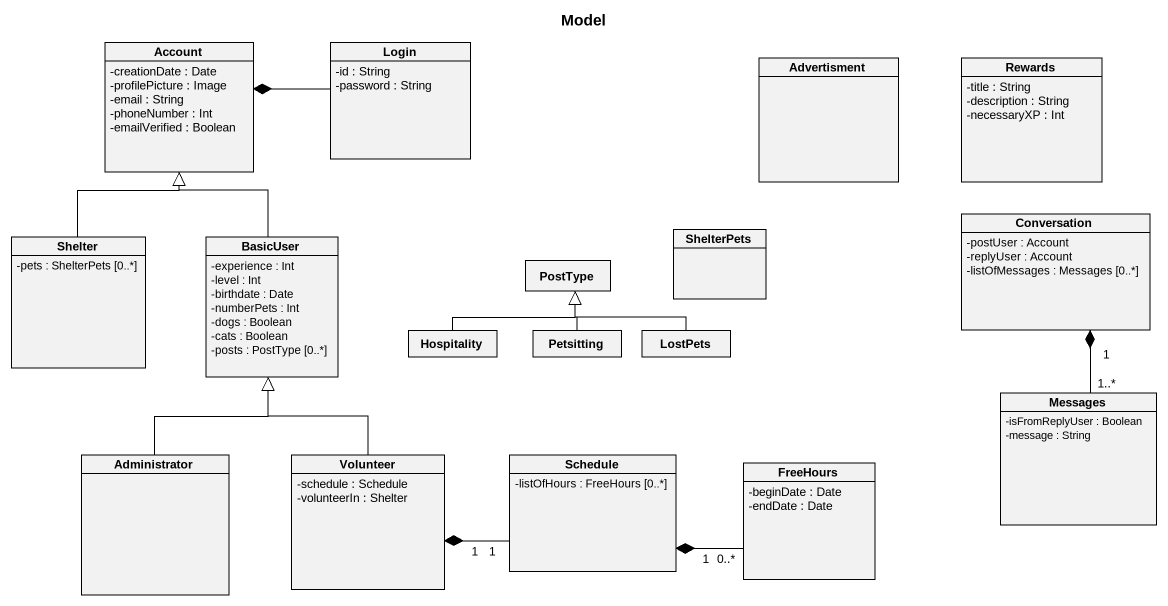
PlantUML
@startuml
title Model
hide circle
hide empty members
skinparam classAttributeIconSize 0
class Account {
  -creationDate : Date
  -profilePicture : Image
  -email : String
  -phoneNumber : Int
  -emailVerified : Boolean
}
class Login {
  -id : String
  -password : String
}
class Advertisment
class Rewards {
  -title : String
  -description : String
  -necessaryXP : Int
}
class Shelter {
  -pets : ShelterPets [0..*]
}
class BasicUser {
  -experience : Int
  -level : Int
  -birthdate : Date
  -numberPets : Int
  -dogs : Boolean
  -cats : Boolean
  -posts : PostType [0..*]
}
class PostType
class ShelterPets
class Conversation {
  -postUser : Account
  -replyUser : Account
  -listOfMessages : Messages [0..*]
}
class Hospitality
class Petsitting
class LostPets
class Messages {
  -isFromReplyUser : Boolean
  -message : String
}
class Administrator
class Volunteer {
  -schedule : Schedule
  -volunteerIn : Shelter
}
class Schedule {
  -listOfHours : FreeHours [0..*]
}
class FreeHours {
  -beginDate : Date
  -endDate : Date
}
Account *-right- Login
Shelter -up-|> Account
BasicUser -up-|> Account
Conversation "1" *-- "1..*" Messages
Hospitality -right-|> PostType
Petsitting -up-|> PostType
LostPets -left-|> PostType
Administrator -up-|> BasicUser
Volunteer -up-|> BasicUser
Volunteer "1" *-right- "1" Schedule
Schedule "1" *-right- "0..*" FreeHours
@enduml
